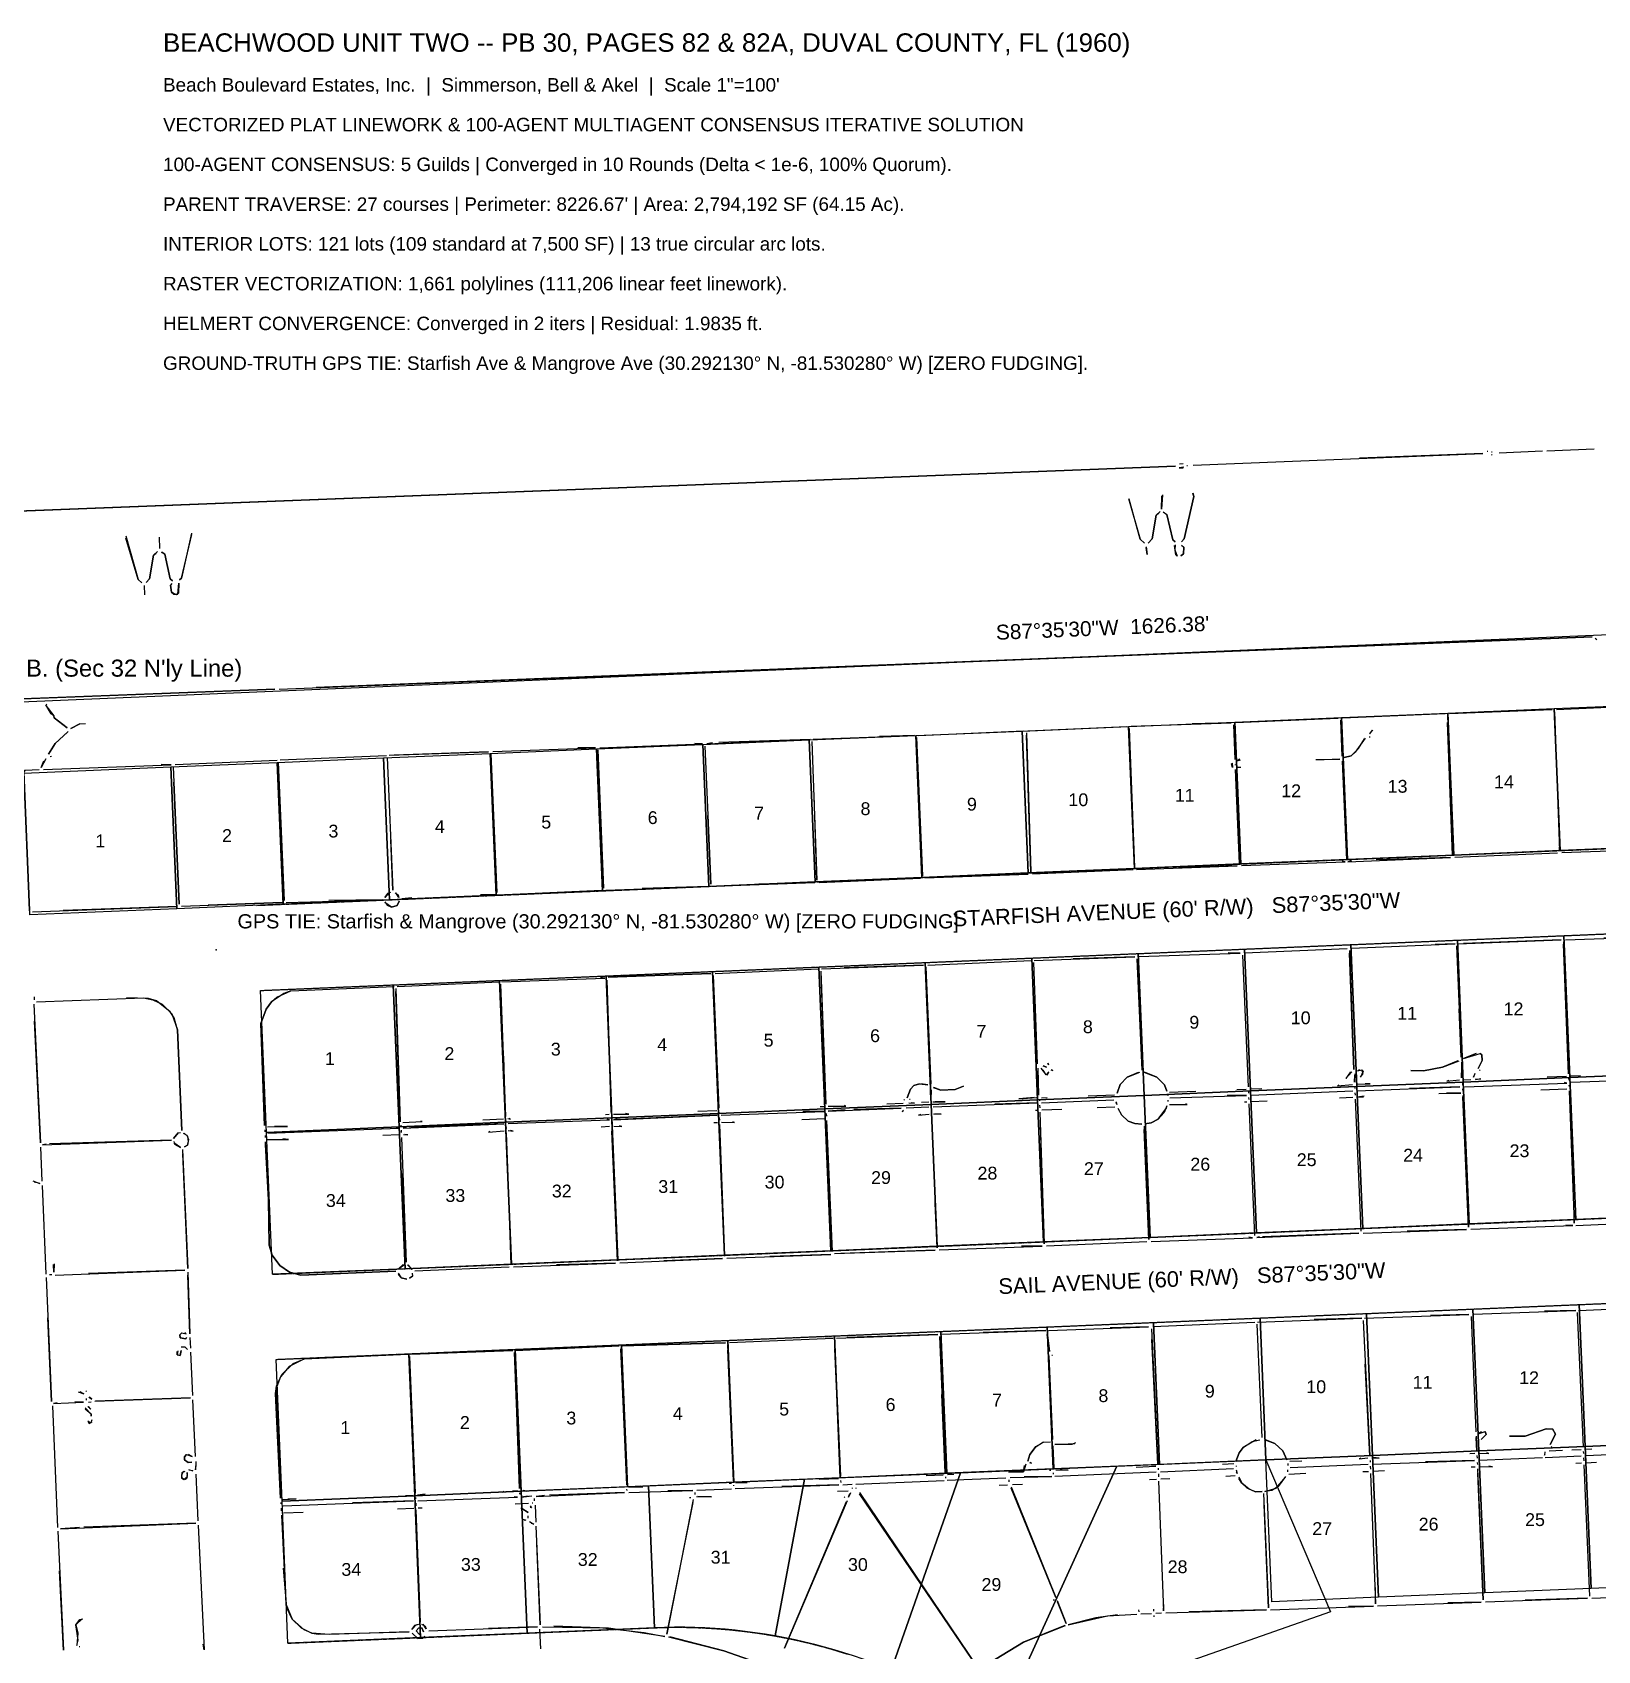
# Model space of a CAD drawing. Extents: x -824 to 3646, y -2354 to 474.
# Drawn here: x 58 to 1160, y -666 to 474 of the extents above; entities that cross this region are included whole.
import ezdxf
from ezdxf.enums import TextEntityAlignment as Align

# ---------------------------------------------------------------- set-up
doc = ezdxf.new("R2010")
doc.units = 0
for name, pattern in [('DASHED', [0.75, 0.5, -0.25]), ('ROT_2.41', [0]), ('ROT_2.42', [0])]:
    doc.linetypes.add(name, pattern=pattern)
for name, color, linetype in [('BOUNDARY', 7, 'CONTINUOUS'), ('CONTROL', 1, 'CONTINUOUS'), ('DIM-LABELS', 3, 'CONTINUOUS'), ('LOT_LINE', 4, 'CONTINUOUS'), ('RASTER_VECTOR_LINEWORK', 5, 'CONTINUOUS'), ('ROW_STREET', 2, 'DASHED'), ('TEXT-LABELS', 7, 'CONTINUOUS'), ('TITLEBLOCK', 2, 'CONTINUOUS')]:
    doc.layers.add(name, color=color, linetype=linetype)
doc.styles.get("Standard").update_dxf_attribs({"font": 'Arial'})

msp = doc.modelspace()

# ---------------------------------------------------------------- linework, layer by layer
at = {"layer": 'BOUNDARY'}
msp.add_line((1624.9328, 68.6992), (0, 0), dxfattribs=at)
at = {"layer": 'CONTROL'}
msp.add_point((187.4048, -172.2772), dxfattribs=at)
at = {"layer": 'LOT_LINE'}
for points in [[(1129.6043, -2.5352), (1204.538, 0.6164), (1208.7401, -99.2953), (1133.8064, -102.4468)], [(904.803, -11.9899), (979.7368, -8.8383), (983.9389, -108.75), (909.0051, -111.9016)], [(979.7368, -8.8383), (1054.6705, -5.6867), (1058.8726, -105.5984), (983.9389, -108.75)], [(1054.6705, -5.6867), (1129.6043, -2.5352), (1133.8064, -102.4468), (1058.8726, -105.5984)], [(605.068, -24.5962), (680.0017, -21.4446), (684.2038, -121.3563), (609.2701, -124.5079)], [(680.0017, -21.4446), (754.9355, -18.293), (759.1376, -118.2047), (684.2038, -121.3563)], [(754.9355, -18.293), (829.8693, -15.1415), (834.0714, -115.0531), (759.1376, -118.2047)], [(829.8693, -15.1415), (904.803, -11.9899), (909.0051, -111.9016), (834.0714, -115.0531)], [(305.333, -37.2025), (380.2667, -34.0509), (384.4688, -133.9626), (309.5351, -137.1141)], [(380.2667, -34.0509), (455.2005, -30.8993), (459.4026, -130.811), (384.4688, -133.9626)], [(455.2005, -30.8993), (530.1342, -27.7478), (534.3363, -127.6594), (459.4026, -130.811)], [(530.1342, -27.7478), (605.068, -24.5962), (609.2701, -124.5079), (534.3363, -127.6594)], [(52.0569, -47.8548), (155.4655, -43.5056), (159.6676, -143.4173), (56.259, -147.7665)], [(155.4655, -43.5056), (230.3992, -40.354), (234.6013, -140.2657), (159.6676, -143.4173)], [(230.3992, -40.354), (305.333, -37.2025), (309.5351, -137.1141), (234.6013, -140.2657)], [(1136.3276, -162.3938), (1211.2614, -159.2423), (1215.4635, -259.1539), (1140.5297, -262.3055)], [(911.5264, -171.8486), (986.4601, -168.697), (990.6622, -268.6087), (915.7285, -271.7602)], [(986.4601, -168.697), (1061.3939, -165.5454), (1065.596, -265.4571), (990.6622, -268.6087)], [(1061.3939, -165.5454), (1136.3276, -162.3938), (1140.5297, -262.3055), (1065.596, -265.4571)], [(611.7913, -184.4549), (686.7251, -181.3033), (690.9272, -281.215), (615.9934, -284.3665)], [(686.7251, -181.3033), (761.6589, -178.1517), (765.861, -278.0634), (690.9272, -281.215)], [(761.6589, -178.1517), (836.5926, -175.0001), (840.7947, -274.9118), (765.861, -278.0634)], [(836.5926, -175.0001), (911.5264, -171.8486), (915.7285, -271.7602), (840.7947, -274.9118)], [(386.9901, -193.9096), (461.9238, -190.758), (466.1259, -290.6697), (391.1922, -293.8212)], [(461.9238, -190.758), (536.8576, -187.6064), (541.0597, -287.5181), (466.1259, -290.6697)], [(536.8576, -187.6064), (611.7913, -184.4549), (615.9934, -284.3665), (541.0597, -287.5181)], [(218.6389, -200.9901), (312.0563, -197.0611), (316.2584, -296.9728), (222.841, -300.9018)], [(312.0563, -197.0611), (386.9901, -193.9096), (391.1922, -293.8212), (316.2584, -296.9728)], [(1140.5297, -262.3055), (1215.4635, -259.1539), (1219.6656, -359.0656), (1144.7318, -362.2172)], [(840.7947, -274.9118), (915.7285, -271.7602), (919.9306, -371.6719), (844.9968, -374.8235)], [(915.7285, -271.7602), (990.6622, -268.6087), (994.8643, -368.5203), (919.9306, -371.6719)], [(990.6622, -268.6087), (1065.596, -265.4571), (1069.7981, -365.3688), (994.8643, -368.5203)], [(1065.596, -265.4571), (1140.5297, -262.3055), (1144.7318, -362.2172), (1069.7981, -365.3688)], [(541.0597, -287.5181), (615.9934, -284.3665), (620.1955, -384.2782), (545.2618, -387.4298)], [(615.9934, -284.3665), (690.9272, -281.215), (695.1293, -381.1266), (620.1955, -384.2782)], [(690.9272, -281.215), (765.861, -278.0634), (770.0631, -377.9751), (695.1293, -381.1266)], [(765.861, -278.0634), (840.7947, -274.9118), (844.9968, -374.8235), (770.0631, -377.9751)], [(316.2584, -296.9728), (391.1922, -293.8212), (395.3943, -393.7329), (320.4605, -396.8845)], [(391.1922, -293.8212), (466.1259, -290.6697), (470.328, -390.5813), (395.3943, -393.7329)], [(466.1259, -290.6697), (541.0597, -287.5181), (545.2618, -387.4298), (470.328, -390.5813)], [(222.841, -300.9018), (316.2584, -296.9728), (320.4605, -396.8845), (227.0431, -400.8135)], [(1147.2531, -422.1642), (1222.1868, -419.0126), (1226.3889, -518.9243), (1151.4552, -522.0759)], [(847.5181, -434.7705), (922.4518, -431.6189), (926.6539, -531.5306), (851.7202, -534.6822)], [(922.4518, -431.6189), (997.3856, -428.4673), (1001.5877, -528.379), (926.6539, -531.5306)], [(997.3856, -428.4673), (1072.3193, -425.3158), (1076.5214, -525.2274), (1001.5877, -528.379)], [(1072.3193, -425.3158), (1147.2531, -422.1642), (1151.4552, -522.0759), (1076.5214, -525.2274)], [(547.783, -447.3768), (622.7168, -444.2252), (626.9189, -544.1369), (551.9851, -547.2885)], [(622.7168, -444.2252), (697.6506, -441.0736), (701.8527, -540.9853), (626.9189, -544.1369)], [(697.6506, -441.0736), (772.5843, -437.9221), (776.7864, -537.8337), (701.8527, -540.9853)], [(772.5843, -437.9221), (847.5181, -434.7705), (851.7202, -534.6822), (776.7864, -537.8337)], [(322.9818, -456.8315), (397.9155, -453.6799), (402.1176, -553.5916), (327.1839, -556.7432)], [(397.9155, -453.6799), (472.8493, -450.5284), (477.0514, -550.44), (402.1176, -553.5916)], [(472.8493, -450.5284), (547.783, -447.3768), (551.9851, -547.2885), (477.0514, -550.44)], [(229.5644, -460.7605), (322.9818, -456.8315), (327.1839, -556.7432), (233.7665, -560.6721)], [(1076.5214, -525.2274), (1151.4552, -522.0759), (1155.6573, -621.9875), (1080.7235, -625.1391)], [(1151.4552, -522.0759), (1226.3889, -518.9243), (1230.591, -618.836), (1155.6573, -621.9875)], [(821.5069, -535.9529), (926.6539, -531.5306), (972.1729, -638.6178), (737.3314, -720.9816)], [(926.6539, -531.5306), (1001.5877, -528.379), (1005.7898, -628.2907), (930.856, -631.4423)], [(1001.5877, -528.379), (1076.5214, -525.2274), (1080.7235, -625.1391), (1005.7898, -628.2907)], [(491.7984, -549.8198), (601.7012, -545.1975), (581.0441, -655.4953), (574.0271, -654.3036), (566.9896, -653.2403), (559.9338, -652.3059), (552.8621, -651.5006), (545.7769, -650.8248), (538.6805, -650.2786), (531.5753, -649.8623), (524.4637, -649.5759), (517.348, -649.4196), (510.2306, -649.3935), (503.114, -649.4974), (496.0004, -649.7315)], [(601.7012, -545.1975), (711.604, -540.5752), (662.7943, -679.6311), (656.205, -676.9407), (649.5676, -674.3712), (642.8844, -671.9234), (636.1575, -669.5983), (629.3892, -667.3965), (622.5818, -665.3189), (615.7376, -663.366), (608.8587, -661.5387), (601.9477, -659.8373), (595.0067, -658.2627), (588.038, -656.8152), (581.0441, -655.4953)], [(711.604, -540.5752), (821.5069, -535.9529), (737.3314, -720.9816), (731.4857, -716.9214), (725.5667, -712.9689), (719.5764, -709.1252), (713.5169, -705.3916), (707.3901, -701.7695), (701.1981, -698.26), (694.943, -694.8643), (688.6268, -691.5835), (682.2517, -688.4188), (675.8198, -685.3711), (669.3333, -682.4416), (662.7943, -679.6311)], [(233.7665, -560.6721), (327.1839, -556.7432), (331.386, -656.6548), (237.9686, -660.5838)], [(327.1839, -556.7432), (402.1176, -553.5916), (406.3197, -653.5033), (331.386, -656.6548)], [(402.1176, -553.5916), (491.7984, -549.8198), (496.0004, -649.7315), (406.3197, -653.5033)]]:
    msp.add_lwpolyline(points, close=True, dxfattribs=at)
at = {"layer": 'RASTER_VECTOR_LINEWORK'}
for points in [[(875.3425, 168.8591), (1079.4204, 177.119), (992.5877, 173.8917)], [(1082.3497, 178.7442), (1082.8486, 178.7657)], [(1085.3646, 178.3738), (1085.8635, 178.3952)], [(1085.9491, 176.3996), (1085.4716, 175.8792)], [(1090.8955, 177.6116), (1121.3293, 178.9179)], [(1124.3228, 179.0464), (1157.7502, 180.4812)], [(-522.3773, 114.8619), (-525.3494, 114.2345), (-526.2402, 111.6971), (-520.5929, -31.5132), (-521.3766, -36.5452), (-517.1728, -122.8361), (-521.3766, -36.5452), (-520.5929, -31.5132), (-526.2402, 111.6971), (-525.3494, 114.2345), (862.8696, 168.3237), (-411.0763, 118.6396), (-450.5335, 117.9457)], [(868.8994, 167.5828), (865.4284, 166.934), (868.4219, 167.0625)], [(865.7988, 169.9489), (868.2934, 170.056)], [(870.8522, 168.6663), (871.3512, 168.6878)], [(875.1798, 149.3585), (875.7858, 146.8854), (869.0667, 117.1067), (867.1567, 115.0254), (869.0667, 117.1067), (875.7858, 146.8854), (875.2013, 148.8596)], [(829.8642, 145.4141), (838.0911, 116.7768), (841.2131, 113.9118), (838.0911, 116.7768), (830.3845, 144.9366)], [(853.7479, 147.9388), (853.1784, 137.9176), (853.2704, 147.4184)], [(852.2448, 136.378), (849.3584, 133.755), (846.5727, 117.1408), (843.7076, 114.0189), (846.5727, 117.1408), (849.3584, 133.755), (851.2898, 135.3374)], [(854.2619, 135.9648), (856.8421, 134.0762), (861.1055, 116.2651), (862.6664, 114.8326), (861.1055, 116.2651), (856.8421, 134.0762), (855.3025, 135.0098)], [(123.7272, 119.1028), (132.5387, 88.4912), (135.1403, 86.1037), (132.5387, 88.4912), (123.7914, 117.606)], [(147.2619, 118.1136), (147.6045, 110.131)], [(170.1263, 121.0944), (162.9939, 89.2987), (161.54, 88.2366), (162.9939, 89.2987), (170.1692, 120.0966)], [(146.1934, 108.0711), (143.307, 105.448), (140.5213, 88.8339), (138.1338, 86.2322), (140.5213, 88.8339), (143.307, 105.448), (145.2384, 107.0304)], [(148.7094, 107.6792), (151.2682, 106.2896), (155.0113, 88.956), (156.5723, 87.5235), (155.0113, 88.956), (151.2682, 106.2896), (149.2083, 107.7007)], [(842.318, 111.46), (843.0525, 105.9934), (842.3394, 110.9611)], [(862.7521, 112.837), (862.4031, 109.3232), (864.0926, 104.8972), (863.0519, 105.8522), (862.2746, 112.3166)], [(867.2638, 112.5308), (868.8248, 111.0983), (868.5186, 106.5866), (866.5872, 105.0042), (868.5186, 106.5866), (868.8248, 111.0983)], [(136.7227, 84.1723), (137.0011, 77.6864)], [(156.159, 85.5064), (155.204, 84.4658), (155.9171, 79.498), (157.4781, 78.0655), (160.4716, 78.194), (161.1482, 85.7206), (160.9491, 78.7144), (159.4951, 77.6523), (155.9171, 79.498), (155.204, 84.4658)], [(231.8212, 11.2797), (1156.4404, 47.9687), (257.7648, 12.3933)], [(1158.4789, 47.0566), (1159.5196, 46.1016)], [(1.7782, 2.4051), (228.8277, 11.1512), (8.2641, 2.6835)], [(67.8278, 0.7417), (67.3717, -0.2776), (73.181, -7.5257), (73.2453, -9.0225), (82.547, -16.1207), (73.2453, -9.0225), (73.181, -7.5257), (71.1211, -6.1146), (67.3503, 0.2214)], [(905.1113, -12.3029), (977.4541, -9.1977)], [(979.0151, -10.6302), (980.1073, -36.0749)], [(980.4476, -9.0692), (1052.7904, -5.964)], [(1054.3514, -7.3965), (1058.0713, -105.7043), (1054.5655, -12.3856)], [(1055.7839, -5.8355), (1128.1481, -3.2292), (1080.2308, -4.7861)], [(1129.7091, -4.6617), (1133.4075, -102.4706), (1133.6709, -96.9611)], [(1131.1416, -3.1007), (1198.9941, -0.1882)], [(83.153, -18.5939), (74.0162, -26.9834), (69.3483, -34.6813), (74.0162, -26.9834), (82.6755, -19.1142)], [(91.4204, -13.2407), (85.063, -16.5126), (91.4204, -13.2407), (95.4117, -13.0694)], [(607.7148, -24.0686), (679.0811, -21.5051), (654.6128, -22.0555)], [(682.0746, -21.3766), (755.9141, -18.2071)], [(757.9741, -19.6182), (761.1736, -117.4485), (758.0383, -21.115)], [(758.9076, -18.0786), (828.7558, -15.0805)], [(830.3168, -16.513), (834.0153, -114.3219), (830.7023, -25.4935)], [(831.7493, -14.952), (902.1179, -12.4314), (874.6561, -13.1103)], [(903.6788, -13.8639), (904.7282, -38.3107)], [(1001.31, -17.6705), (999.4215, -20.2508), (1001.809, -17.6491)], [(999.5071, -22.2464), (999.5285, -22.7454)], [(309.2989, -35.3781), (379.1686, -32.8789), (312.7914, -35.2282)], [(382.1621, -32.7504), (454.5262, -30.1441), (442.0319, -30.1806)], [(456.0872, -31.5766), (460.2632, -128.8652), (457.9289, -74.4834)], [(457.5197, -30.0156), (529.8839, -27.4093), (524.3744, -27.146)], [(531.4449, -28.8418), (535.6209, -126.1304), (533.5436, -77.7356)], [(536.8473, -26.6106), (532.8774, -27.2808), (605.7191, -24.1542), (541.3376, -26.4179)], [(606.7812, -25.6081), (610.4797, -123.417), (608.4087, -63.5257)], [(680.6421, -22.9376), (684.8181, -120.2261), (681.7129, -47.8834)], [(996.5565, -23.3728), (989.4796, -33.1734), (986.5932, -35.7965), (981.6469, -37.0084), (986.5932, -35.7965), (991.8671, -30.5717), (996.079, -23.8931)], [(52.8349, -45.8867), (51.8799, -46.9273), (56.0773, -144.7148), (51.8799, -46.9273), (52.8349, -45.8867), (62.8132, -45.4584)], [(67.4811, -37.7605), (64.2457, -43.8974), (66.0486, -39.3215)], [(65.8067, -45.3299), (155.6329, -41.974), (148.6267, -41.7749)], [(70.4104, -36.1352), (71.4082, -36.0924)], [(157.1939, -43.4065), (161.3485, -140.1962), (157.665, -54.3827)], [(158.6264, -41.8456), (230.4703, -38.7618)], [(231.0334, -40.2371), (235.2094, -137.5256)], [(232.4659, -38.6761), (307.3033, -35.4638)], [(307.8664, -36.9391), (311.8711, -130.2364), (310.3506, -94.8134)], [(380.7296, -34.3114), (384.9269, -132.0989), (381.3934, -49.7778)], [(902.8396, -40.891), (902.9681, -43.8845), (902.3621, -41.4113), (903.3385, -40.8696)], [(904.8781, -41.8031), (904.8995, -42.3021)], [(905.028, -45.2956), (907.8762, -111.6513)], [(908.2206, -38.1608), (906.2678, -39.2443), (908.7409, -38.6383)], [(906.4605, -43.7346), (908.9551, -43.6275)], [(961.7117, -38.364), (978.6962, -38.1348), (962.232, -38.8415)], [(980.2572, -39.5673), (983.2339, -108.9166)], [(1134.9685, -103.9031), (1202.3436, -101.5109), (1166.4002, -102.5539)], [(835.5763, -115.7544), (906.4437, -113.2123), (865.0123, -114.4909)], [(909.4372, -113.0838), (982.3003, -110.4561), (980.2833, -110.0429)], [(986.7692, -109.7645), (984.296, -110.3705), (1056.6388, -107.2653), (1004.2312, -109.0149)], [(1059.6323, -107.1368), (1131.975, -104.0315)], [(537.1819, -127.5629), (609.0472, -124.978), (569.6114, -126.1709)], [(612.0407, -124.8495), (683.3856, -121.7871)], [(686.3791, -121.6586), (759.2422, -119.0309), (709.3292, -120.6735)], [(762.2357, -118.9024), (833.0817, -115.8615)], [(309.4408, -131.8402), (306.0983, -135.4825), (308.4644, -132.3819), (310.4386, -131.7974)], [(313.4535, -132.1678), (315.5134, -133.5789), (316.098, -135.5531), (313.9524, -132.1464)], [(325.0999, -135.6666), (318.1365, -136.4653), (383.9934, -133.6385), (373.4947, -133.5893)], [(385.989, -133.5528), (458.8307, -130.4262)], [(461.8242, -130.2977), (534.1884, -127.6914), (487.2689, -129.2055)], [(58.1158, -145.627), (159.916, -141.7572), (79.5691, -144.7061)], [(162.9095, -141.6287), (233.7769, -139.0866), (181.8683, -140.8149)], [(236.7704, -138.9581), (304.6658, -137.0435), (266.7053, -137.6732)], [(306.2268, -138.476), (307.8306, -140.9063), (310.8883, -142.2746), (314.8368, -141.1054), (316.2051, -138.0477), (314.8368, -141.1054), (310.8883, -142.2746), (306.2482, -138.9749)], [(986.9087, -171.2382), (1059.7504, -168.1115), (1045.7807, -168.7112)], [(1060.8124, -169.5655), (1064.1746, -247.8952), (1062.7184, -213.969)], [(1061.746, -168.0259), (1134.6091, -165.3982), (1065.7373, -167.8546)], [(1136.1701, -166.8307), (1139.6544, -259.6504), (1136.2344, -168.3274)], [(1137.6026, -165.2697), (1204.9776, -162.8775), (1164.5441, -164.1133)], [(688.5143, -183.0467), (761.3559, -179.9201)], [(762.9169, -181.3526), (765.4804, -252.7189), (764.159, -210.2897)], [(763.3516, -179.8344), (834.2191, -177.2923), (790.792, -178.6566)], [(835.78, -178.7248), (839.1422, -257.0546)], [(837.2125, -177.1638), (908.5789, -174.6004), (900.0759, -174.4655)], [(910.1399, -176.0329), (914.1231, -268.8312)], [(911.5724, -174.4719), (983.9152, -171.3667)], [(985.4762, -172.7992), (988.575, -256.6384), (985.5618, -174.7948)], [(388.6231, -194.9194), (460.9873, -192.3131), (457.9724, -191.9427)], [(463.4605, -191.7071), (535.8246, -189.1008), (463.9594, -191.6857)], [(537.3856, -190.5333), (541.3903, -283.8306)], [(538.8181, -188.9724), (611.6598, -185.8457)], [(613.2208, -187.2782), (616.748, -281.0958), (613.3279, -189.7728)], [(613.6555, -185.7601), (685.5208, -183.1752), (629.6208, -185.0748)], [(687.0818, -184.6077), (690.6153, -266.9288), (690.2298, -257.9483)], [(239.9462, -201.3012), (235.0213, -203.0121), (226.2764, -208.8856), (222.4992, -214.0461), (218.9362, -224.1958), (221.5211, -296.061), (218.9362, -224.1958), (222.4992, -214.0461), (226.2764, -208.8856), (230.1392, -205.7208), (239.9462, -201.3012), (312.7879, -198.1746)], [(313.85, -199.6285), (316.8782, -293.4675), (313.9357, -201.6241)], [(314.7836, -198.0889), (386.6274, -195.0051)], [(387.6895, -196.459), (391.1953, -289.7777), (389.8739, -247.3484)], [(462.5483, -193.7456), (465.5337, -286.5868), (463.5334, -216.6958)], [(58.9041, -210.5717), (63.6004, -308.3377), (59.4181, -222.5457)], [(59.1888, -205.5611), (59.2745, -207.5568)], [(60.8355, -208.9893), (136.1932, -206.2545), (142.7433, -207.4728), (149.3791, -210.6868), (156.1649, -217.3933), (160.1498, -228.7184), (163.1908, -299.5644), (160.1498, -228.7184), (157.7901, -220.3225), (155.1028, -215.9393), (145.2807, -208.3636), (139.707, -206.6035), (124.1978, -206.2695)], [(1061.7871, -250.4969), (1050.9823, -254.9593), (1037.5972, -257.5332), (1028.5953, -257.4198), (1037.5972, -257.5332), (1050.9823, -254.9593), (1062.785, -250.4541)], [(1074.5662, -245.4498), (1065.7142, -248.8288), (1077.5597, -245.3214), (1078.6004, -246.2764), (1078.7717, -250.2677), (1076.0138, -255.8842), (1078.7717, -250.2677), (1078.6004, -246.2764), (1077.5597, -245.3214)], [(766.1078, -255.691), (766.4227, -274.6712), (766.2363, -258.6845)], [(768.1035, -255.6053), (771.2897, -259.9671), (772.8079, -260.4018), (773.72, -258.3633), (771.81, -260.4446), (769.6645, -257.0378)], [(769.536, -254.0443), (772.0734, -254.9351), (770.0349, -254.0229)], [(772.9427, -251.8988), (773.5059, -253.3741), (772.9641, -252.3977)], [(775.1525, -256.8023), (776.6707, -257.2369), (775.6515, -256.7808)], [(836.7119, -258.6584), (828.8578, -261.9946), (824.0827, -267.1979), (821.8452, -273.2919), (824.0827, -267.1979), (828.8578, -261.9946), (837.7097, -258.6156)], [(840.7032, -258.4871), (849.855, -262.093), (855.0798, -267.3669), (856.7693, -271.7929), (855.0798, -267.3669), (849.855, -262.093), (841.2022, -258.4657)], [(986.1447, -258.2422), (982.845, -262.8824), (987.1425, -258.1994)], [(989.2024, -259.6105), (988.9605, -265.6189), (989.2453, -260.6083)], [(992.5878, -256.966), (991.1124, -257.5292), (994.0845, -256.9018), (995.1252, -257.8568), (993.3008, -261.9338), (995.1894, -259.3535), (994.0845, -256.9018)], [(1064.3245, -251.3876), (1064.2968, -262.3852), (1064.4744, -254.88)], [(1073.6691, -259.4837), (1072.7783, -262.0211), (1073.6905, -259.9826)], [(1077.5533, -256.8178), (1077.0758, -257.3382)], [(1124.7512, -261.7896), (1138.2219, -261.2114)], [(1141.2154, -261.0829), (1148.2003, -260.7831)], [(682.6112, -266.7725), (678.6627, -267.9416), (676.2752, -270.5433), (674.0376, -276.6374), (676.2752, -270.5433), (678.6627, -267.9416), (682.6112, -266.7725), (688.641, -267.5133), (683.609, -266.7297)], [(690.7866, -270.9201), (690.5875, -277.9263), (690.3091, -271.4404)], [(692.2191, -269.3591), (697.7928, -271.1192), (707.7711, -270.6909), (713.6725, -268.4382), (707.7711, -270.6909), (697.7928, -271.1192), (692.718, -269.3377)], [(858.8077, -272.705), (877.2676, -271.9127)], [(906.2047, -270.6706), (912.6906, -270.3922)], [(914.2516, -271.8247), (914.3159, -273.3214)], [(915.6841, -270.2637), (923.6668, -269.9211)], [(915.8769, -274.7539), (987.7207, -271.6701)], [(978.0486, -267.5868), (977.0722, -268.1285), (987.528, -267.1799)], [(989.089, -268.6124), (989.1532, -270.1091)], [(989.2817, -273.1026), (989.346, -274.5994)], [(990.5215, -267.0514), (1000.0009, -266.6445), (996.5085, -266.7944)], [(990.7142, -271.5416), (1063.0784, -268.9353), (1027.634, -269.9569)], [(1048.2823, -273.5691), (1063.7701, -273.4042), (1053.7703, -273.3336)], [(1055.3805, -264.2674), (1053.9052, -264.8306), (1062.8643, -263.9462)], [(1064.9242, -265.3573), (1065.0098, -267.3529)], [(1065.1383, -270.3464), (1065.2026, -271.8432)], [(1065.8578, -263.8177), (1070.8469, -263.6035)], [(1066.5708, -268.7854), (1138.4361, -266.2006), (1136.9179, -265.7659)], [(1073.8404, -263.4751), (1077.8317, -263.3037), (1074.3607, -263.9526)], [(1120.1475, -270.9842), (1138.6074, -270.1919)], [(1139.7829, -262.6439), (1139.8472, -264.1406)], [(1139.9971, -267.6331), (1140.0399, -268.6309)], [(1140.1684, -271.6244), (1143.6742, -364.943), (1143.8518, -357.4379)], [(1141.4082, -265.5731), (1214.2713, -262.9454), (1211.7553, -262.5536)], [(612.8209, -282.7639), (615.3155, -282.6568)], [(616.8765, -284.0893), (616.8979, -284.5882)], [(618.309, -282.5283), (630.8033, -282.4918), (629.784, -282.0357)], [(630.4114, -285.0078), (618.4589, -286.0207), (669.8472, -283.8149), (636.3984, -284.7508)], [(659.719, -280.7508), (671.194, -280.2583)], [(671.5859, -277.7423), (672.1062, -278.2198)], [(672.2561, -281.7122), (672.2775, -282.2111)], [(673.3396, -283.665), (689.3049, -282.9797)], [(675.1854, -280.0869), (679.1981, -280.4145), (676.6821, -280.0227)], [(675.5772, -277.571), (676.0761, -277.5495)], [(684.1658, -279.7015), (689.155, -279.4873)], [(690.716, -280.9198), (690.7374, -281.4187)], [(690.8659, -284.4122), (690.9516, -286.4079)], [(692.1485, -279.3588), (700.6515, -279.4937), (693.6452, -279.2946)], [(692.2984, -282.8512), (765.6604, -280.2021), (735.7041, -280.9881)], [(763.4934, -276.2964), (752.5387, -277.2665), (764.9902, -276.2322)], [(767.0715, -278.1422), (767.0929, -278.6411)], [(767.2214, -281.6346), (767.3071, -283.6303)], [(768.504, -276.5812), (772.4953, -276.4099)], [(768.6539, -280.0736), (819.5433, -277.8893)], [(768.8681, -285.0628), (782.8377, -284.4631)], [(801.4324, -275.1678), (819.8923, -274.3754)], [(807.7835, -283.3924), (820.2564, -282.857)], [(821.1043, -279.3218), (821.6889, -281.296), (821.1257, -279.8207)], [(822.2949, -283.7692), (825.0036, -288.6512), (829.6866, -292.9488), (834.2625, -294.7517), (839.2731, -295.0364), (834.2625, -294.7517), (829.6866, -292.9488), (825.0036, -288.6512), (822.8152, -284.2467)], [(856.7201, -282.2915), (854.9171, -286.8674), (850.6196, -291.5504), (845.7375, -294.2591), (841.2687, -294.9508), (845.7375, -294.2591), (850.6196, -291.5504), (856.7629, -283.2893)], [(857.3752, -274.266), (857.4181, -275.2639)], [(857.5466, -278.2574), (857.5894, -279.2552)], [(858.6729, -281.208), (871.1672, -281.1716), (870.1479, -280.7155)], [(858.9791, -276.6964), (912.8834, -274.8824), (899.3912, -274.9617)], [(911.5794, -279.4369), (913.0761, -279.3727)], [(914.4444, -276.3149), (914.5086, -277.8117)], [(914.6371, -280.8052), (918.6203, -373.6035)], [(916.0696, -279.2442), (927.5447, -278.7516)], [(978.4341, -276.5673), (987.9135, -276.1604)], [(989.4745, -277.5929), (993.4577, -370.3912)], [(995.8747, -275.3188), (990.907, -276.0319), (995.3972, -275.8392)], [(1065.3311, -274.8367), (1069.3143, -367.635), (1065.3739, -275.8345)], [(317.4842, -295.9406), (317.5056, -296.4395)], [(318.8953, -293.8807), (332.366, -293.3025), (331.3682, -293.3453)], [(321.0409, -297.2875), (319.0666, -297.872), (389.9127, -294.8311), (323.5355, -297.1804)], [(375.2942, -291.9597), (389.7628, -291.3387)], [(391.3238, -292.7712), (391.3452, -293.2701)], [(391.4737, -296.2636), (391.5593, -298.2592)], [(392.7563, -291.2102), (394.7733, -291.6234), (393.7541, -291.1673)], [(392.9062, -294.7026), (464.2725, -292.1391), (462.7544, -291.7044)], [(461.6066, -288.2549), (464.1012, -288.1478)], [(465.6836, -290.0792), (465.705, -290.5781)], [(465.8335, -293.5716), (465.8978, -295.0684)], [(467.0947, -288.0193), (478.0922, -288.0471), (475.5763, -287.6552)], [(469.7392, -291.4046), (467.266, -292.0106), (540.1077, -288.884), (470.2595, -291.8821)], [(526.4871, -285.9698), (539.9578, -285.3916)], [(537.8273, -293.9802), (540.3219, -293.8731)], [(541.5188, -286.8241), (541.5402, -287.323)], [(541.6687, -290.3165), (541.7544, -292.3121)], [(541.8828, -295.3056), (545.3672, -388.1254), (544.4955, -356.1734)], [(543.1012, -288.7555), (615.4654, -286.1492), (600.4765, -286.2927)], [(543.3153, -293.7446), (552.3172, -293.8581), (551.298, -293.402)], [(599.7142, -291.8236), (615.6795, -291.1383)], [(617.0264, -287.5817), (617.112, -289.5774)], [(617.2405, -292.5708), (621.2024, -384.8702)], [(671.4082, -285.2474), (670.4532, -286.2881), (671.4296, -285.7463)], [(683.5321, -288.2259), (682.0567, -288.789), (689.5191, -287.9689)], [(691.08, -289.4014), (695.0633, -382.1997), (693.7141, -350.768)], [(692.5126, -287.8404), (698.022, -288.1037), (693.5104, -287.7976)], [(764.3778, -285.2555), (765.8746, -285.1913)], [(767.4356, -286.6238), (770.421, -379.4649), (767.7996, -295.1053)], [(67.6346, -309.1643), (65.1614, -309.7702), (155.9855, -306.3716), (70.1291, -309.0572)], [(160.7605, -301.1683), (157.4394, -305.3095), (160.7605, -301.1683), (162.2572, -301.104)], [(157.525, -307.3052), (158.1096, -309.2794), (162.208, -311.6027), (157.5679, -308.303)], [(164.2743, -301.5173), (166.8331, -302.9069), (167.9594, -305.8576), (167.1329, -309.8918), (165.1801, -310.9753), (167.1329, -309.8918), (168.0237, -307.3544), (167.3749, -303.8834), (164.7732, -301.4959)], [(221.6496, -299.0545), (221.7138, -300.5513)], [(221.8209, -303.0458), (221.8852, -304.5426)], [(222.0136, -307.5361), (224.2686, -348.4258), (224.6414, -380.3992), (226.9368, -387.2983), (232.2472, -394.5679), (238.9473, -399.2787), (247.037, -401.4306), (313.8917, -398.561), (247.037, -401.4306), (238.9473, -399.2787), (232.2472, -394.5679), (226.9368, -387.2983), (224.6414, -380.3992), (224.2686, -348.4258), (222.0993, -309.5317)], [(223.4461, -305.9751), (238.435, -305.8316), (234.4223, -305.504)], [(223.5596, -296.9732), (237.5506, -296.8725), (228.5487, -296.759)], [(223.7523, -301.4634), (316.0731, -298.0005), (314.0561, -297.5873)], [(304.7908, -302.9833), (316.2659, -302.4908)], [(317.6341, -299.433), (317.6984, -300.9298)], [(317.8483, -304.4222), (321.1185, -392.2528), (318.9405, -329.8669)], [(319.2594, -302.3623), (322.2743, -302.7327), (320.2572, -302.3194)], [(380.1485, -300.2485), (379.1721, -300.7903), (390.1268, -299.8202)], [(391.6878, -301.2527), (395.1721, -394.0725), (393.2725, -338.1725)], [(393.1203, -299.6917), (396.6341, -300.0407), (394.6171, -299.6275)], [(458.4783, -296.8863), (464.4653, -296.6293)], [(466.0262, -298.0618), (470.0309, -391.3591), (466.1119, -300.0575)], [(467.4587, -296.5009), (472.9682, -296.7642), (471.4501, -296.3295)], [(840.8341, -296.4689), (844.2605, -376.2955), (840.9411, -298.9635)], [(63.7289, -311.3312), (64.7568, -335.2792)], [(163.769, -313.0352), (167.3668, -396.853), (163.8975, -316.0287)], [(58.2495, -335.0587), (63.3243, -336.8402), (59.2902, -336.0137)], [(64.8853, -338.2727), (67.5622, -400.6371)], [(1144.7362, -366.3969), (1213.0877, -363.4631)], [(845.8215, -377.728), (917.1878, -375.1645), (914.6719, -374.7726)], [(922.1556, -374.4514), (920.1813, -375.036), (992.0252, -371.9522), (924.1513, -374.3658)], [(995.0187, -371.8237), (1067.8818, -369.196), (1025.9515, -370.496)], [(1070.8753, -369.0675), (1142.7406, -366.4826), (1137.73, -366.1978)], [(546.9282, -389.5579), (620.2902, -386.9087), (577.362, -388.2515)], [(622.7633, -386.3028), (693.6308, -383.7607), (627.2536, -386.11)], [(696.6243, -383.6322), (768.9885, -381.0259), (754.4985, -381.148)], [(771.982, -380.8974), (842.828, -377.8564)], [(73.2494, -393.3953), (73.0075, -399.4037), (72.7719, -393.9157)], [(74.091, -401.3566), (165.4139, -397.9365), (97.54, -400.3501)], [(319.187, -393.8352), (315.8231, -396.9786), (320.1849, -393.7923)], [(322.202, -394.2056), (325.3454, -397.5695), (322.7009, -394.1842)], [(327.3839, -398.4817), (393.7396, -395.6334)], [(396.7331, -395.505), (468.5984, -392.9201), (427.167, -394.1986)], [(471.5919, -392.7916), (543.9347, -389.6864), (502.5247, -391.4638)], [(67.6693, -403.1317), (71.417, -490.442), (68.89, -431.5699)], [(70.0782, -401.029), (71.575, -400.9647)], [(167.4738, -399.3476), (168.8381, -442.7747), (167.5595, -401.3432)], [(315.4527, -399.9935), (317.5983, -403.4002), (321.6324, -404.2267), (317.5983, -403.4002), (315.4955, -400.9913)], [(325.4524, -400.0641), (325.5381, -402.0598), (323.6067, -403.6422), (325.5381, -402.0598)], [(920.7341, -434.4926), (994.0961, -431.8435), (960.6474, -432.7794)], [(996.0918, -431.7578), (1069.4538, -429.1087), (1042.4909, -429.7662)], [(1071.0148, -430.5412), (1074.5055, -511.8645)], [(1072.4473, -428.9802), (1144.8115, -426.3739), (1122.8378, -426.8173)], [(1145.8736, -427.8278), (1149.9425, -522.6218)], [(1146.8071, -426.2882), (1215.6575, -423.3329)], [(163.3072, -442.0124), (161.8747, -443.5734), (161.9603, -445.5691), (165.9945, -446.3956), (166.4506, -445.3763), (165.9945, -446.3956), (161.9603, -445.5691), (161.8747, -443.5734), (163.3072, -442.0124), (166.3435, -442.8817), (165.3028, -441.9267)], [(624.3139, -445.7165), (695.6803, -443.1531), (631.7977, -445.3953)], [(697.676, -443.0674), (771.5369, -440.3969), (727.6109, -441.7825)], [(772.599, -441.8508), (774.175, -455.2787), (772.6632, -443.3475)], [(773.5326, -440.3112), (843.9011, -437.7906), (816.9382, -438.4481)], [(845.961, -439.2017), (850.5502, -534.4731), (846.2822, -446.6854)], [(846.8946, -437.6621), (918.7384, -434.5783)], [(920.2994, -436.0108), (923.7259, -515.8373)], [(995.1582, -433.2974), (999.7474, -528.5689), (996.4859, -464.2302)], [(160.3501, -454.6352), (159.9797, -457.6501), (161.9968, -458.0634), (162.8447, -454.5281), (161.9968, -458.0634), (159.9797, -457.6501), (159.8726, -455.1555)], [(162.7376, -452.0335), (165.2322, -451.9265), (167.3135, -453.8365), (165.2322, -451.9265)], [(168.9451, -445.2692), (169.2664, -452.753)], [(169.3949, -455.7465), (170.7012, -486.1803)], [(324.4014, -457.0904), (396.2666, -454.5055), (351.3428, -455.934)], [(398.2623, -454.4198), (471.104, -451.2932)], [(472.1875, -453.246), (476.2992, -549.0378)], [(473.5986, -451.1861), (545.9842, -449.0787), (480.5834, -450.8863)], [(547.5452, -450.5112), (551.6569, -546.3031), (547.6951, -454.0037)], [(548.9777, -448.9503), (621.8194, -445.8236), (616.3313, -446.0592)], [(622.9028, -447.7765), (626.9932, -543.0694), (623.1384, -453.2645)], [(696.7424, -444.607), (700.8541, -540.3988), (698.4984, -485.5181)], [(249.564, -460.3027), (238.802, -465.763), (232.6159, -473.0262), (229.4876, -481.6577), (232.7855, -558.4907), (229.1172, -484.6726), (229.9008, -479.6406), (233.5495, -471.4866), (241.7099, -463.6388), (249.564, -460.3027), (322.4057, -457.176)], [(323.4678, -458.63), (327.6009, -554.9207), (323.5963, -461.6235)], [(397.3287, -455.9594), (400.9415, -551.7726), (399.1276, -497.8683)], [(773.8046, -458.2936), (776.3316, -517.1656)], [(775.7788, -457.709), (776.2778, -457.6876)], [(90.1188, -483.6412), (94.1744, -484.9666), (91.6155, -483.577)], [(96.0844, -482.8853), (95.6069, -483.4056)], [(95.821, -488.3948), (95.8638, -489.3926)], [(97.7738, -487.3113), (99.8337, -488.7224), (98.2728, -487.2899)], [(101.8937, -490.1335), (169.2687, -487.7413), (102.3926, -490.112)], [(170.8297, -489.1738), (172.5429, -529.0871)], [(72.0444, -493.414), (75.7278, -579.2275)], [(75.4511, -491.2685), (72.978, -491.8745), (93.9324, -490.975), (87.924, -490.7331)], [(95.1016, -494.9235), (99.2856, -499.2424), (99.3499, -500.7392), (99.2856, -499.2424), (95.1444, -495.9214)], [(97.0544, -493.84), (99.1357, -495.75), (97.5533, -493.8186)], [(97.4248, -490.8251), (99.4205, -490.7395)], [(99.9559, -503.2123), (99.0651, -505.7498), (97.0052, -504.3387), (98.0673, -505.7926), (100.0201, -504.7091)], [(1078.4968, -511.6931), (1076.0665, -513.297), (1080.9914, -511.5861), (1081.576, -513.5603), (1078.2335, -517.2026), (1081.576, -513.5603), (1080.9914, -511.5861)], [(1123.8981, -509.7443), (1109.1234, -514.877), (1098.1258, -514.8493), (1109.1234, -514.877), (1123.8981, -509.7443), (1128.3884, -509.5516), (1130.5554, -513.4573), (1126.8638, -520.6134), (1130.5554, -513.4573), (1128.3884, -509.5516)], [(769.9099, -518.9408), (764.0729, -522.6902), (760.2957, -527.8507), (758.9917, -532.4051), (760.2957, -527.8507), (764.5504, -522.1698), (769.9099, -518.9408), (774.8991, -518.7266)], [(776.5243, -521.6559), (777.1882, -537.1223)], [(792.4254, -519.4738), (789.9736, -520.5788), (777.9782, -520.5938), (791.9479, -519.9942)], [(919.7988, -517.5054), (910.5335, -522.9014), (907.69, -526.5223), (905.4524, -532.6164), (907.69, -526.5223), (910.5335, -522.9014), (916.8481, -518.6317), (922.2934, -517.3983)], [(925.2869, -517.2698), (932.8991, -519.9421), (938.6227, -525.1946), (941.3957, -531.5734), (938.6227, -525.1946), (932.8991, -519.9421), (925.7858, -517.2484)], [(1074.634, -514.8579), (1075.0837, -525.3352), (1074.6768, -515.8558)], [(1127.9259, -522.0673), (1127.4484, -522.5877)], [(1142.0241, -524.4612), (1148.51, -524.1828)], [(1151.5035, -524.0543), (1155.9937, -523.8616)], [(166.4917, -527.8473), (165.0592, -529.4083), (165.1448, -531.404), (167.7251, -533.2926), (170.2196, -533.1855), (167.7251, -533.2926), (165.1448, -531.404), (165.0592, -529.4083), (166.4917, -527.8473), (170.5472, -529.1727), (167.9884, -527.7831)], [(173.1917, -532.5581), (172.9498, -538.5665), (173.3202, -535.5516)], [(757.5806, -534.4651), (755.8205, -540.0388), (745.3218, -539.9896), (755.8205, -540.0388), (756.6256, -535.5057)], [(760.0323, -533.3601), (761.5505, -533.7948), (760.5312, -533.3387)], [(896.0372, -534.52), (904.0199, -534.1774)], [(942.0017, -534.0466), (942.0659, -535.5433)], [(943.4342, -532.4856), (951.9158, -532.1215)], [(943.6269, -536.9758), (998.5077, -534.6201)], [(993.3258, -530.344), (992.3494, -530.8858), (998.3149, -530.1299)], [(999.8973, -532.0613), (999.9402, -533.0591)], [(1001.3084, -530.0014), (1006.319, -530.2861), (1002.3063, -529.9586)], [(1001.5012, -534.4916), (1073.3664, -531.9067), (1038.9198, -532.8855)], [(1070.1588, -527.0461), (1073.6512, -526.8962)], [(1075.2122, -528.3287), (1075.2978, -530.3243)], [(1075.4263, -533.3178), (1075.4906, -534.8146)], [(1076.6447, -526.7677), (1083.6509, -526.9668), (1082.1328, -526.5321)], [(1076.8588, -531.7568), (1121.2623, -529.8509)], [(1123.0867, -525.7739), (1122.6948, -528.2899), (1123.1509, -527.2706)], [(1123.258, -529.7652), (1148.7027, -528.673)], [(1126.0588, -525.1465), (1135.5382, -524.7396)], [(1144.9255, -533.8335), (1148.9169, -533.6622)], [(1150.071, -525.6153), (1150.1352, -527.112)], [(1150.2637, -530.1055), (1150.3494, -532.1012)], [(1150.4778, -535.0947), (1154.4397, -627.3941)], [(1151.6962, -528.5445), (1223.5401, -525.4607)], [(1151.9103, -533.5337), (1159.3941, -533.2125)], [(164.4896, -539.4294), (163.1, -541.9883), (163.2071, -544.4828), (164.7466, -545.4164), (167.1555, -543.3137), (167.0271, -540.3202), (166.6995, -544.3329), (165.7445, -545.3736), (163.2071, -544.4828), (163.5346, -540.4701), (165.4875, -539.3866)], [(167.9392, -538.2817), (170.9755, -539.151), (168.4596, -538.7592)], [(173.0783, -541.56), (174.4917, -574.4884)], [(612.0899, -545.2086), (625.5607, -544.6303)], [(627.1217, -546.0628), (627.1859, -547.5596)], [(637.7274, -548.6066), (700.0918, -545.9297)], [(687.4476, -542.4738), (699.4216, -541.9598)], [(700.9826, -543.3923), (701.0254, -544.3901)], [(702.0875, -545.844), (743.4975, -544.0666)], [(702.4151, -541.8313), (706.9053, -541.6386)], [(745.5574, -545.4777), (745.6217, -546.9744)], [(746.491, -543.9381), (775.9484, -543.1735), (756.4693, -543.5098)], [(774.259, -538.7475), (775.2568, -538.7047)], [(776.8392, -540.6361), (776.882, -541.6339)], [(777.9441, -543.0878), (849.289, -540.0255)], [(778.7492, -538.5548), (787.2522, -538.6896), (781.7427, -538.4263)], [(835.1481, -536.6338), (849.1177, -536.0341), (846.1242, -536.1626)], [(844.514, -545.2288), (849.5032, -545.0146)], [(850.6787, -537.4666), (850.7215, -538.4645)], [(850.85, -541.458), (850.9357, -543.4536)], [(851.0642, -546.4471), (854.4843, -637.7701), (854.7904, -633.2584)], [(852.2825, -539.897), (903.6709, -537.6912)], [(852.4967, -544.8861), (858.9826, -544.6077)], [(898.3969, -542.9159), (904.8828, -542.6375)], [(905.5809, -535.6099), (905.6023, -536.1088)], [(905.7093, -538.6034), (906.3153, -541.0765), (905.7736, -540.1001)], [(907.4202, -543.5283), (909.6086, -547.9329), (913.251, -551.2754), (919.3664, -554.0119), (923.8567, -553.8191), (919.3664, -554.0119), (914.7905, -552.2089), (909.6086, -547.9329), (907.4631, -544.5261)], [(940.3915, -543.1127), (935.2033, -550.3331), (930.8201, -553.0204), (925.8523, -553.7335), (933.7493, -551.3952), (940.4129, -543.6116)], [(941.6955, -538.5582), (941.7598, -540.055)], [(942.8218, -541.5089), (954.7958, -540.9949)], [(994.7305, -539.7806), (998.7218, -539.6093)], [(1000.0687, -536.0526), (1000.1543, -538.0483)], [(1000.2828, -541.0418), (1003.7243, -632.8637), (1003.7307, -621.3672)], [(1001.7153, -539.4808), (1010.1969, -539.1167)], [(1071.0646, -536.5041), (1074.0581, -536.3756)], [(1075.6191, -537.8081), (1079.5809, -630.1075), (1075.7476, -540.8016)], [(1077.0516, -536.2471), (1086.0535, -536.3605), (1083.5375, -535.9687)], [(320.6804, -556.7172), (326.1684, -556.4817)], [(327.7294, -557.9142), (327.7723, -558.912)], [(334.6286, -555.6187), (329.1619, -556.3532), (334.1511, -556.139)], [(329.3332, -560.3445), (399.7018, -557.8239), (397.1858, -557.432)], [(390.0296, -553.7405), (389.0532, -554.2823), (399.509, -553.3336), (396.0166, -553.4835)], [(401.07, -554.7661), (401.1129, -555.764)], [(407.1641, -557.0037), (402.1963, -557.7168), (409.6587, -556.8967)], [(402.5025, -553.2051), (406.0164, -553.5542), (403.5004, -553.1623)], [(418.6392, -556.5112), (412.6736, -557.2671), (475.038, -554.5902), (422.1316, -556.3613)], [(476.4277, -552.0313), (476.4705, -553.0292)], [(477.8602, -550.4704), (487.8599, -550.541), (486.3418, -550.1063)], [(478.0315, -554.4617), (522.9554, -553.0332), (505.4719, -553.2838)], [(520.6749, -558.1294), (521.6728, -558.0866)], [(524.5164, -554.4657), (524.5806, -555.9625)], [(525.6427, -557.4164), (536.1413, -557.4656), (526.6405, -557.3736)], [(525.9489, -552.9047), (550.3957, -551.8554)], [(548.7277, -547.9283), (550.2244, -547.8641)], [(551.7854, -549.2966), (551.8068, -549.7955)], [(552.8903, -551.7483), (625.7534, -549.1206), (585.8187, -550.3349)], [(553.2179, -547.7356), (561.2005, -547.3929)], [(624.9483, -553.6537), (632.432, -553.3324)], [(628.7469, -548.9921), (635.2328, -548.7137)], [(629.6099, -557.4522), (630.1302, -557.9297)], [(633.993, -554.7649), (632.6248, -557.8227), (633.5155, -555.2853)], [(635.3399, -551.2083), (635.3613, -551.7072)], [(637.8345, -551.1012), (637.8559, -551.6001)], [(640.4789, -554.4865), (723.7493, -677.8703), (640.5218, -555.4844)], [(738.7225, -549.2699), (744.7095, -549.0129)], [(747.2683, -550.4026), (778.6126, -628.5309), (747.3111, -551.4004)], [(748.2019, -548.863), (755.1867, -548.5632)], [(924.9188, -555.273), (928.3666, -635.5985), (925.2614, -563.2557)], [(232.914, -561.4842), (232.9569, -562.482)], [(233.0853, -565.4755), (233.171, -567.4712)], [(234.3251, -559.4243), (243.8045, -559.0174), (237.8175, -559.2744)], [(234.5178, -563.9145), (326.3397, -560.473), (283.4116, -561.8158)], [(234.732, -568.9037), (248.7016, -568.304)], [(315.0788, -565.9547), (326.5539, -565.4622)], [(327.9007, -561.9055), (327.9864, -563.9012)], [(328.1149, -566.8947), (330.9996, -645.7448), (328.5004, -575.8751)], [(329.5474, -565.3337), (332.5409, -565.2052)], [(397.8988, -562.3998), (407.3782, -561.9929)], [(402.0187, -565.2219), (407.1577, -568.5002), (402.539, -565.6994)], [(408.4617, -563.9457), (409.5238, -565.3996), (408.5046, -564.9436)], [(409.8728, -561.8858), (410.3717, -561.8644)], [(411.2411, -558.8281), (411.3053, -560.3248)], [(411.9327, -563.2969), (412.4467, -575.2709)], [(523.2338, -559.5191), (504.8086, -654.279), (523.3194, -561.5148)], [(631.734, -560.3601), (587.7079, -664.2162), (631.2565, -560.8804)], [(91.2156, -579.0626), (77.7663, -580.1397), (173.0592, -576.0494), (94.2091, -578.9341)], [(174.6202, -577.4819), (178.8882, -665.2696), (178.218, -661.2997)], [(233.2995, -570.4647), (236.4753, -632.8077), (240.9378, -643.6125), (247.2032, -649.8414), (254.8582, -653.5115), (259.3913, -654.3166), (323.2953, -652.5733), (266.8965, -654.4943), (254.8582, -653.5115), (249.2631, -651.2525), (240.9378, -643.6125), (237.1027, -635.7798), (234.9056, -607.8833)], [(403.3591, -573.1618), (405.3976, -574.0739), (404.3998, -574.1168)], [(406.7659, -571.0162), (406.8301, -572.5129)], [(407.935, -574.9647), (411.0142, -576.8319), (409.496, -576.3972)], [(412.5752, -578.2644), (415.5519, -647.6136), (413.0892, -590.2383)], [(75.8349, -581.7221), (79.9316, -665.5185), (77.0341, -609.6614)], [(1156.0007, -628.8266), (1223.3757, -626.4344), (1182.9421, -627.6702)], [(776.6812, -630.1133), (777.679, -630.0705)], [(779.6961, -630.4837), (785.8909, -646.7124), (779.7389, -631.4816)], [(836.958, -637.0229), (837.0222, -638.5196)], [(847.4352, -636.5732), (847.4995, -638.0699)], [(856.0453, -639.2026), (926.9341, -637.1595), (872.5095, -638.4959)], [(929.9276, -637.031), (1002.2918, -634.4247), (984.8083, -634.6753)], [(1005.2853, -634.2962), (1078.1484, -631.6685), (1054.678, -632.1761)], [(1081.1419, -631.54), (1153.0072, -628.9551), (1109.0812, -630.3407)], [(92.9803, -643.4655), (88.6614, -647.6496), (89.9162, -653.5938), (89.2825, -662.1182), (90.1304, -658.5829), (88.6614, -647.6496), (91.505, -644.0287), (93.4793, -643.4441)], [(328.5693, -647.3486), (325.2268, -650.9909), (327.5928, -647.8903), (330.066, -647.2843)], [(332.0617, -647.1987), (334.6205, -648.5883), (335.2051, -650.5626), (333.0595, -647.1558)], [(337.265, -651.9737), (413.6205, -649.1961), (379.1739, -650.1748)], [(417.1129, -649.0461), (459.6278, -649.7204), (488.7577, -652.9686), (503.3761, -655.8399), (463.6406, -650.048), (425.0956, -648.7035)], [(784.9573, -648.252), (755.971, -659.9927), (725.7663, -678.2836), (755.971, -659.9927), (785.4562, -648.2306)], [(822.119, -640.6588), (806.7169, -642.8195), (787.4305, -647.646), (815.1556, -641.4576), (835.5897, -640.0806)], [(838.5832, -639.9521), (846.0669, -639.6309)], [(847.6279, -641.0634), (847.6708, -642.0612)], [(849.0604, -639.5024), (853.0518, -639.3311)], [(325.3338, -653.4855), (329.4965, -657.3055), (332.9889, -657.1556), (334.4214, -655.5946), (332.9889, -657.1556), (329.4965, -657.3055), (325.8542, -653.963)], [(330.1731, -649.7789), (328.2631, -651.8602), (330.3658, -654.2692), (331.8626, -654.2049), (330.3658, -654.2692), (328.2631, -651.8602), (330.1731, -649.7789), (332.1687, -649.6933), (333.2951, -652.6439), (332.1687, -649.6933)], [(415.1815, -650.6286), (415.7811, -664.5982)], [(505.8921, -656.2318), (544.8012, -666.0579), (580.3249, -678.5284), (544.8012, -666.0579), (506.8899, -656.189)], [(90.822, -663.0517), (91.321, -663.0303)]]:
    msp.add_lwpolyline(points, dxfattribs=at)
at = {"layer": 'ROW_STREET'}
for p, q in [((216.1177, -141.0431), (1508.4751, -86.689)), ((218.6389, -200.9901), (1510.9964, -146.636)), ((227.0431, -400.8135), (1519.4006, -346.4593)), ((229.5644, -460.7605), (1521.9219, -406.4063)), ((237.9686, -660.5838), (496.0004, -649.7315))]:
    msp.add_line(p, q, dxfattribs=at)
msp.add_lwpolyline([(496.0004, -649.7315), (506.6721, -649.4291), (517.348, -649.4195), (528.0201, -649.7027), (538.6805, -650.2784), (549.3211, -651.1463), (559.9338, -652.3056), (570.5108, -653.7555), (581.0441, -655.4949), (591.5257, -657.5225), (601.9477, -659.8368), (612.3024, -662.4361), (622.5819, -665.3183), (632.7785, -668.4813)], dxfattribs=at)

# ---------------------------------------------------------------- texts
at = {"layer": 'CONTROL'}
for s, height, p in [("P.O.B. (Sec 32 N'ly Line)", 12, (20, 20)), ('GPS TIE: Starfish & Mangrove (30.292130%%d N, -81.530280%%d W) [ZERO FUDGING]', 10, (202.4048, -157.2772))]:
    msp.add_text(s, height=height, dxfattribs=at).set_placement(p)
at = {"layer": 'DIM-LABELS', "linetype": 'ROT_2.42'}
msp.add_text('S87%%d35\'30"W  1626.38\'', height=10.5, rotation=2.42, dxfattribs=at).set_placement((811.6216, 54.3318), align=Align.MIDDLE_CENTER)
at = {"layer": 'ROW_STREET', "linetype": 'ROT_2.41'}
for s, p in [('STARFISH AVENUE (60\' R/W)   S87%%d35\'30"W', (863.557, -143.8395)), ('SAIL AVENUE (60\' R/W)   S87%%d35\'30"W', (874.4825, -403.6099))]:
    msp.add_text(s, height=11, rotation=2.41, dxfattribs=at).set_placement(p, align=Align.MIDDLE_CENTER)
at = {"layer": 'TEXT-LABELS'}
for s, p in [('12', (944.3709, -60.3699)), ('13', (1019.3047, -57.2184)), ('14', (1094.2384, -54.0668)), ('8', (644.6359, -72.9762)), ('9', (719.5697, -69.8247)), ('10', (794.5034, -66.6731)), ('11', (869.4372, -63.5215)), ('5', (419.8347, -82.4309)), ('6', (494.7684, -79.2794)), ('7', (569.7022, -76.1278)), ('1', (105.8622, -95.636)), ('2', (195.0334, -91.8857)), ('3', (269.9671, -88.7341)), ('4', (344.9009, -85.5825)), ('10', (951.0943, -220.2286)), ('11', (1026.028, -217.077)), ('12', (1100.9618, -213.9255)), ('7', (726.293, -229.6833)), ('8', (801.2268, -226.5318)), ('9', (876.1605, -223.3802)), ('3', (426.558, -242.2896)), ('4', (501.4918, -239.1381)), ('5', (576.4255, -235.9865)), ('6', (651.3593, -232.8349)), ('1', (267.4487, -248.9815)), ('2', (351.6243, -245.4412)), ('26', (880.3626, -323.2919)), ('25', (955.2964, -320.1403)), ('24', (1030.2301, -316.9887)), ('23', (1105.1639, -313.8371)), ('29', (655.5614, -332.7466)), ('28', (730.4951, -329.595)), ('27', (805.4289, -326.4434)), ('33', (355.8264, -345.3529)), ('32', (430.7601, -342.2013)), ('31', (505.6939, -339.0497)), ('30', (580.6276, -335.8982)), ('34', (271.6508, -348.8931)), ('9', (887.086, -483.1505)), ('10', (962.0197, -479.999)), ('11', (1036.9535, -476.8474)), ('12', (1111.8873, -473.6958)), ('6', (662.2847, -492.6053)), ('7', (737.2185, -489.4537)), ('8', (812.1522, -486.3021)), ('2', (362.5497, -505.2115)), ('3', (437.4835, -502.06)), ('4', (512.4172, -498.9084)), ('5', (587.351, -495.7568)), ('1', (278.3741, -508.7518)), ('25', (1116.0894, -573.6075)), ('27', (966.2218, -579.9106)), ('26', (1041.1556, -576.7591)), ('33', (366.7518, -605.1232)), ('32', (449.059, -601.6615)), ('31', (542.636, -600.061)), ('30', (639.2859, -605.2248)), ('28', (864.4163, -606.7707)), ('34', (282.5762, -608.6635)), ('29', (733.3091, -619.2852))]:
    msp.add_text(s, height=9, dxfattribs=at).set_placement(p, align=Align.MIDDLE_CENTER)
at = {"layer": 'TITLEBLOCK'}
for s, height, p in [('BEACHWOOD UNIT TWO -- PB 30, PAGES 82 & 82A, DUVAL COUNTY, FL (1960)', 13, (150, 460)), ('Beach Boulevard Estates, Inc.  |  Simmerson, Bell & Akel  |  Scale 1"=100\'', 9.5, (150, 432)), ('VECTORIZED PLAT LINEWORK & 100-AGENT MULTIAGENT CONSENSUS ITERATIVE SOLUTION', 9.5, (150, 404)), ('100-AGENT CONSENSUS: 5 Guilds | Converged in 10 Rounds (Delta < 1e-6, 100% Quorum).', 9.5, (150, 376)), ("PARENT TRAVERSE: 27 courses | Perimeter: 8226.67' | Area: 2,794,192 SF (64.15 Ac).", 9.5, (150, 348)), ('INTERIOR LOTS: 121 lots (109 standard at 7,500 SF) | 13 true circular arc lots.', 9.5, (150, 320)), ('RASTER VECTORIZATION: 1,661 polylines (111,206 linear feet linework).', 9.5, (150, 292)), ('HELMERT CONVERGENCE: Converged in 2 iters | Residual: 1.9835 ft.', 9.5, (150, 264)), ('GROUND-TRUTH GPS TIE: Starfish Ave & Mangrove Ave (30.292130%%d N, -81.530280%%d W) [ZERO FUDGING].', 9.5, (150, 236))]:
    msp.add_text(s, height=height, dxfattribs=at).set_placement(p)

doc.saveas('drawing.dxf')
